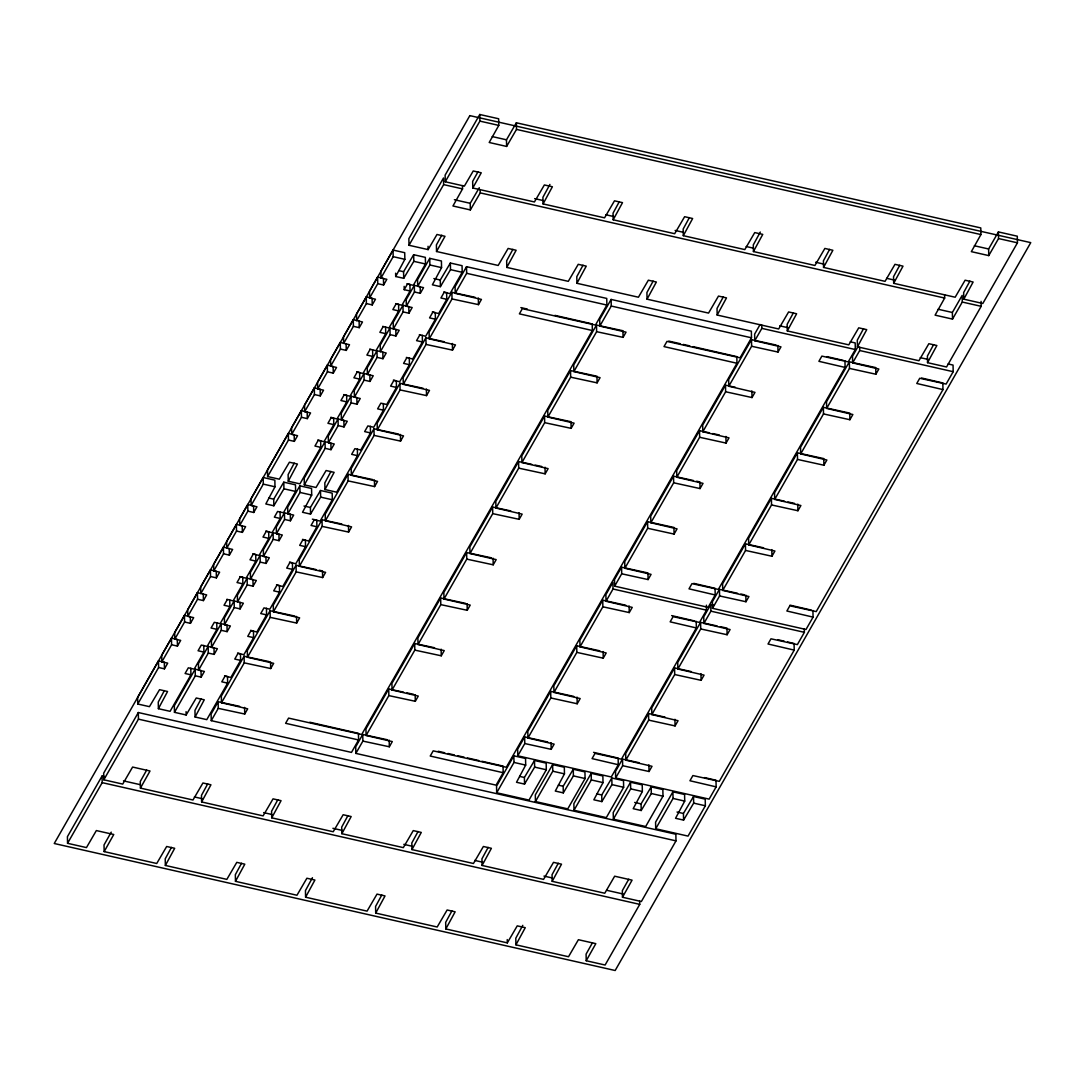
<?xml version="1.0" encoding="UTF-8"?>
<svg xmlns="http://www.w3.org/2000/svg" width="1085" height="1085" viewBox="0 0 1085 1085"><rect width="100%" height="100%" fill="white"/><g stroke="black" fill="none" stroke-linecap="round" stroke-linejoin="round"><path stroke-width="1.5" d="M164.364 690.602L158.261 702.063L158.396 708.681L170.087 711.326L190.933 674.829L190.784 668.197M216.39 577.857L216.254 571.239L210.409 569.91L200.671 586.958L200.82 593.576L210.544 576.542L216.39 577.857L219.631 572.175L213.786 570.859L223.537 553.798L229.369 555.113L232.624 549.43L226.779 548.101L236.516 531.053L242.362 532.369L245.603 526.686L239.771 525.357L247.882 511.143L253.727 512.473L256.969 506.776L251.123 505.461L250.988 498.829L263.167 477.508L274.858 480.153L274.993 486.785L265.825 503.969L273.84 505.786L283.931 488.806L283.795 482.174L295.486 484.832L295.622 491.451L283.443 512.771L277.611 511.455L274.356 517.138L280.201 518.467L280.066 511.835M158.396 708.681L167.565 691.498L159.549 689.68L149.445 706.66L137.768 704.016L137.632 697.384L158.464 660.887L164.31 662.203L164.445 668.835L158.613 667.506L137.768 704.016M294.238 463.132L288.122 474.593L288.271 481.225L299.948 483.869L320.794 447.359L320.658 440.741L317.729 440.076M407.011 283.714L409.927 284.378L410.076 290.997L404.23 289.681L407.472 283.985L413.317 285.314L425.496 263.994L425.347 257.362L413.67 254.717L413.805 261.336L403.715 278.316L395.7 276.512L404.854 259.315L404.719 252.696L393.041 250.052L380.862 271.372L380.998 277.991L386.843 279.32L383.588 285.002L377.756 283.687L369.632 297.9L375.478 299.216L372.236 304.912L366.391 303.583L356.653 320.645L356.504 314.026L366.255 296.964L372.087 298.28L372.236 304.912M288.271 481.225L297.426 464.027L289.41 462.224L279.32 479.19L267.629 476.546L267.493 469.927L288.339 433.417L294.184 434.746L294.32 441.364L288.474 440.049L267.629 476.546M201.064 698.916L194.961 710.377L195.097 716.995L206.787 719.64L227.633 683.13L227.484 676.511L224.568 675.846M253.09 586.171L252.954 579.553L247.109 578.224L237.371 595.272L237.52 601.89L247.244 584.856L253.09 586.171L256.331 580.489L250.499 579.159L260.237 562.098L266.083 563.427L269.324 557.744L263.479 556.415L273.217 539.353L279.062 540.683L282.303 535L276.472 533.671L284.582 519.457L290.427 520.773L293.669 515.09L287.837 513.761L287.688 507.143L299.867 485.822L311.558 488.467L311.693 495.086L302.525 512.283L310.541 514.1L320.645 497.12L320.495 490.488L332.186 493.132L332.322 499.765L320.143 521.085L314.311 519.756L311.056 525.452L316.901 526.767L316.766 520.149L312.385 519.159M195.097 716.995L204.265 699.811L196.249 697.994L186.145 714.974L174.468 712.33L174.332 705.698L195.164 669.187L201.01 670.516L201.145 677.135L195.314 675.819L174.468 712.33M330.939 471.446L324.822 482.906L324.971 489.538L336.648 492.183L357.494 455.673L357.358 449.054M408.936 313.212L408.787 306.594L402.955 305.265L393.204 322.326L393.353 328.958L403.091 311.897L408.936 313.212L412.178 307.53L406.333 306.214L414.456 291.987L420.302 293.316L423.543 287.634L417.698 286.304L417.562 279.686L429.741 258.352L441.419 260.997L441.554 267.629L432.4 284.812L440.415 286.63L450.506 269.65L450.37 263.031L462.061 265.676L462.196 272.294L450.017 293.628L444.172 292.299L440.93 297.982L446.776 299.311L446.627 292.679L443.711 292.028M324.971 489.538L334.126 472.341L326.11 470.524L316.02 487.504L304.329 484.859L304.193 478.241L325.039 441.731L330.884 443.06L331.02 449.678L325.174 448.349L304.329 484.859M525.683 765.088L516.514 782.285L524.543 784.089L534.634 767.122L534.498 760.49L546.175 763.135L546.311 769.767L529.005 800.093L496.686 792.769L496.55 786.15L513.856 755.825L525.547 758.469L525.683 765.088L514.005 762.443L496.686 792.769M564.458 773.863L555.289 791.06L563.305 792.877L573.395 775.897L573.26 769.265L584.951 771.91L585.086 778.542L567.767 808.867L535.447 801.557L535.312 794.925L552.631 764.599L564.322 767.244L564.458 773.863L552.767 771.218L535.447 801.557M603.016 782.597L593.848 799.794L601.863 801.598L611.954 784.618L611.818 777.999L623.509 780.644L623.644 787.276L606.325 817.602L574.006 810.278L573.87 803.659L591.189 773.334L602.867 775.978L603.016 782.597L591.325 779.952L574.006 810.278M642.361 791.508L633.192 808.691L641.208 810.509L651.312 793.528L651.163 786.91L662.854 789.554L662.989 796.173L645.683 826.512L613.364 819.189L613.215 812.57L630.534 782.231L642.225 784.889L642.361 791.508L630.67 788.863L613.364 819.189M684.716 801.096L675.562 818.293L683.577 820.097L693.668 803.131L693.532 796.498L705.209 799.143L705.359 805.775L688.039 836.101L655.72 828.777L655.584 822.159L672.903 791.833L684.581 794.478L684.716 801.096L673.039 798.452L655.72 828.777M171.444 847.399L165.218 858.832L165.368 865.45L226.846 879.379L236.788 862.358L244.803 864.175L235.472 881.332L296.964 895.247L306.892 878.24L314.908 880.043L305.59 897.2L367.069 911.129L377.01 894.108L385.026 895.925L375.708 913.082L437.187 926.997L447.128 909.99L455.144 911.807L445.827 928.95L507.305 942.879L517.247 925.858L525.262 927.675L515.931 944.832L568.513 956.739L578.4 939.705L595.814 943.652L586.226 960.74L605.105 965.026L639.743 904.361L639.675 901.052M207.696 783.899L201.484 795.332L201.62 801.951L263.099 815.879L273.04 798.858L281.056 800.676L271.738 817.832L333.217 831.747L343.158 814.74L351.174 816.544L341.843 833.7L403.322 847.629L413.263 830.608L421.278 832.426L411.961 849.582L473.44 863.497L483.381 846.49L491.396 848.307L482.079 865.45L543.558 879.379L553.499 862.358L561.515 864.175L552.197 881.332L604.765 893.24L614.652 876.205L632.08 880.152L622.478 897.241L641.357 901.527L675.996 840.861L675.86 834.243L138.31 712.533L103.672 773.185L103.821 779.803L122.713 784.089L132.601 767.054L150.015 771.001L140.426 788.103L192.981 799.998L202.922 782.99L210.938 784.794L201.62 801.951M165.368 865.45L174.685 848.294L166.67 846.49L156.728 863.497L104.174 851.603L104.024 844.971L111.226 832.154M512.88 249.36L506.668 260.793L506.803 267.412L568.296 281.34L578.237 264.32L586.253 266.137L576.935 283.293L638.428 297.222L648.355 280.201L656.371 282.019L647.053 299.175L708.546 313.09L718.487 296.083L726.502 297.887L717.171 315.043L778.664 328.972L788.605 311.951L796.621 313.768L787.303 330.925L848.782 344.854L858.723 327.833L866.739 329.65L857.421 346.807L918.914 360.722L928.855 343.714L936.87 345.518L927.539 362.675L946.554 366.988L981.179 306.323L981.084 301.359M549.919 184.423L542.92 197.294L543.07 203.912L604.548 217.841L614.49 200.82L622.505 202.637L613.188 219.794L674.68 233.709L684.621 216.702L692.637 218.519L683.306 235.676L744.798 249.591L754.74 232.583L762.755 234.387L753.438 251.544L814.916 265.472L824.858 248.451L832.873 250.269L823.556 267.425L885.048 281.34L894.976 264.333L903.005 266.151L893.674 283.307L955.166 297.222L965.107 280.215L973.123 282.019L963.805 299.175L982.807 303.488L1017.445 242.823L1017.296 236.204L998.403 231.919L988.625 248.98L988.76 255.599L971.346 251.652L980.921 234.563L980.786 227.931L516.365 122.781L506.478 139.802L506.614 146.434L489.199 142.488L498.788 125.399L498.652 118.767L479.76 114.495L445.121 175.146L445.257 181.778L464.38 186.105L473.236 170.982L481.252 172.8L472.789 188.003L534.43 201.959L544.372 184.952L552.387 186.756L543.07 203.912M506.803 267.412L516.135 250.255L508.119 248.451L498.178 265.459L436.536 251.503L436.401 244.885L441.785 235.201M241.548 863.267L235.337 874.7L235.472 881.332M277.814 799.767L271.589 811.2L271.738 817.832M583.011 265.228L576.8 276.675L576.935 283.293M619.264 201.729L613.052 213.175L613.188 219.794M312.439 877.711L305.455 890.582L305.59 897.2M347.919 815.649L341.707 827.082L341.843 833.7M653.129 281.11L646.918 292.543L647.053 299.175M689.382 217.61L683.17 229.043L683.306 235.676M381.784 895.016L375.573 906.45L375.708 913.082M418.037 831.517L411.825 842.95L411.961 849.582M723.247 296.992L717.036 308.425L717.171 315.043M760.287 232.054L753.288 244.925L753.438 251.544M451.902 910.898L445.677 922.331L445.827 928.95M488.155 847.399L481.943 858.832L482.079 865.45M793.379 312.86L787.167 324.306L787.303 330.925M829.632 249.36L823.42 260.807L823.556 267.425M522.794 925.342L515.795 938.199L515.931 944.832M558.273 863.267L552.048 874.7L552.197 881.332M863.497 328.741L857.286 340.175L857.421 346.807M899.75 265.242L893.538 276.675L893.674 283.307M933.615 344.623L927.404 356.056L927.539 362.675M969.881 281.123L963.656 292.557L963.805 299.175M478.037 171.701L472.653 181.385L472.789 188.003M436.536 251.503L444.999 236.299L436.984 234.482L428.127 249.604L409.004 245.278L408.869 238.646L443.494 177.994L443.643 184.613L409.004 245.278M944.601 294.74L944.669 298.063L935.094 315.152L952.508 319.099L962.286 302.05L962.151 295.418L952.372 312.48L952.508 319.099M462.468 185.576L462.536 188.898L452.947 205.987L470.361 209.934L480.248 192.899L480.18 189.59M146.678 770.079L140.29 781.471L140.426 788.103M104.174 851.603L113.762 834.501L96.348 830.567L86.461 847.588L67.555 843.303L67.419 836.684L102.058 776.033L105.354 776.779M592.478 942.729L586.09 954.122L586.226 960.74M628.744 879.23L622.342 890.622L622.478 897.241M161.855 661.823L171.593 644.761L177.438 646.09L177.303 639.458L171.457 638.143L161.719 655.191L161.855 661.823L167.7 663.138L164.445 668.835M174.848 639.079L184.586 622.017L190.431 623.332L190.282 616.714L184.436 615.385L174.699 632.447L174.848 639.079L180.68 640.394L177.438 646.09M187.827 616.334L197.565 599.273L203.41 600.588L206.652 594.905L197.429 592.641L187.691 609.702L187.827 616.334L193.673 617.65L190.431 623.332M227.782 548.156L223.388 547.165L213.65 564.227L213.786 570.859M240.762 525.411L236.381 524.421L226.643 541.483L226.779 548.101M253.727 512.473L253.592 505.841L247.746 504.525L239.622 518.739L239.771 525.357M291.729 434.353L301.467 417.305L307.313 418.62L307.163 412.002L301.332 410.673L291.58 427.734L291.729 434.353L297.561 435.682L294.32 441.364M304.709 411.608L314.447 394.547L320.292 395.876L320.156 389.257L314.311 387.928L304.573 404.99L304.709 411.608L310.554 412.937L307.313 418.62M317.702 388.864L327.439 371.802L333.285 373.132L333.136 366.499L327.304 365.184L317.552 382.245L317.702 388.864L323.547 390.193L320.292 395.876M330.681 366.12L340.419 349.072L346.264 350.401L349.506 344.718L340.27 342.453L330.545 359.501L330.681 366.12L336.526 367.449L333.285 373.132M353.262 319.709L343.525 336.77L343.66 343.389L353.398 326.327L353.262 319.709L362.485 321.974L359.243 327.656L353.398 326.327M382.001 278.045L377.607 277.055L369.497 291.268L369.632 297.9M251.123 505.461L263.302 484.127L263.167 477.508M380.998 277.991L393.177 256.67L393.041 250.052M67.555 843.303L102.193 782.651L102.058 776.033M103.821 779.803L138.446 719.152L138.31 712.533M445.257 181.778L479.895 121.113L479.76 114.495M227.294 599.571L224.039 605.267L229.884 606.583L229.749 599.964M370.134 349.384L366.893 355.066L372.738 356.395L372.589 349.777M383.127 326.639L379.872 332.322L385.717 333.651L385.582 327.019M203.777 645.453L203.912 652.085L194.174 669.133L188.329 667.817L185.087 673.5L190.933 674.829M216.756 622.709L216.905 629.327L207.154 646.389L201.322 645.073L198.067 650.756L203.912 652.085M229.884 606.583L220.146 623.644L214.301 622.329L211.06 628.012L216.905 629.327M239.799 576.569L242.728 577.234L242.864 583.852L233.139 600.9L226.833 599.3M252.791 553.825L255.707 554.489L255.857 561.108L246.105 578.169L240.273 576.854L237.018 582.536L242.864 583.852M265.784 531.08L268.7 531.745L268.836 538.363L259.098 555.425L253.253 554.096L250.011 559.792L255.857 561.108M280.201 518.467L272.091 532.681L266.245 531.352L262.99 537.048L268.836 538.363M330.722 417.332L333.637 417.996L333.787 424.615L324.049 441.676L318.203 440.347L314.948 446.043L320.794 447.359M343.714 394.587L346.63 395.252L346.766 401.87L337.028 418.932L331.183 417.603L327.941 423.299L333.787 424.615M356.694 371.843L359.623 372.494L359.759 379.126L350.021 396.188L344.176 394.859L340.921 400.541L346.766 401.87M372.738 356.395L363 373.443L357.155 372.114L353.913 377.797L359.759 379.126M385.717 333.651L375.98 350.713L369.673 349.112M395.645 303.61L398.575 304.275L398.71 310.907L388.973 327.968L382.666 326.368M410.076 290.997L401.952 305.21L396.106 303.895L392.865 309.578L398.71 310.907M198.555 670.137L208.293 653.075L214.138 654.391L214.003 647.772L208.157 646.443L198.419 663.505L198.555 670.137L204.4 671.452L201.145 677.135M211.548 647.379L221.286 630.331L227.131 631.646L226.982 625.028L221.15 623.699L211.399 640.76L211.548 647.379L217.38 648.708L214.138 654.391M224.527 624.635L234.265 607.573L240.11 608.902L243.365 603.219L234.129 600.954L224.392 618.016L224.527 624.635L230.373 625.964L227.131 631.646M266.083 563.427L265.933 556.808L260.088 555.479L250.35 572.541L250.499 579.159M279.062 540.683L278.926 534.051L273.081 532.735L263.343 549.797L263.479 556.415M290.427 520.773L290.292 514.154L284.446 512.825L276.322 527.052L276.472 533.671M328.429 442.666L338.167 425.605L344.013 426.934L343.864 420.302L338.032 418.986L328.28 436.048L328.429 442.666L334.261 443.996L331.02 449.678M341.409 419.922L351.147 402.861L356.992 404.19L356.856 397.558L351.011 396.242L341.273 413.304L341.409 419.922L347.254 421.251L344.013 426.934M354.402 397.178L364.14 380.116L369.985 381.445L369.836 374.813L364.004 373.498L354.266 390.546L354.402 397.178L360.247 398.493L356.992 404.19M367.381 374.433L377.119 357.385L382.964 358.715L386.206 353.018L376.983 350.767L367.245 367.801L367.381 374.433L373.226 375.749L369.985 381.445M389.963 328.023L380.225 345.071L380.36 351.703L390.098 334.641L389.963 328.023L399.185 330.274L395.944 335.97L390.098 334.641M420.302 293.316L420.153 286.684L414.307 285.369L406.197 299.582L406.333 306.214M287.837 513.761L300.002 492.441L299.867 485.822M417.698 286.304L429.877 264.984L429.741 258.352M406.834 357.697L403.593 363.38L409.438 364.709L409.289 358.077M419.827 334.953L416.572 340.636L422.418 341.965L422.282 335.333M237.547 653.102L240.477 653.767L240.612 660.385L230.874 677.447L225.029 676.131L221.788 681.814L227.633 683.13M250.54 630.358L253.456 631.022L253.605 637.641L243.867 654.703L238.022 653.373L234.767 659.07L240.612 660.385M266.449 608.278L266.584 614.897L256.847 631.958L251.001 630.629L247.76 636.325L253.605 637.641M276.499 584.883L279.428 585.547L279.564 592.166L269.839 609.214L263.994 607.885L260.739 613.567L266.584 614.897M289.492 562.139L292.407 562.803L292.557 569.422L282.805 586.483L276.973 585.154L273.718 590.85L279.564 592.166M302.484 539.394L305.4 540.045L305.536 546.677L295.798 563.739L289.953 562.41L286.711 568.092L292.557 569.422M316.901 526.767L308.791 540.995L302.946 539.665L299.691 545.348L305.536 546.677M370.338 426.296L370.487 432.929L360.749 449.99L354.904 448.661L351.648 454.344L357.494 455.673M383.33 403.552L383.466 410.184L373.728 427.246L367.883 425.917L364.641 431.599L370.487 432.929M393.394 380.143L396.323 380.808L396.459 387.44L386.721 404.488L380.876 403.172L377.621 408.855L383.466 410.184M409.438 364.709L399.7 381.744L393.855 380.428L390.614 386.111L396.459 387.44M422.418 341.965L412.68 359.013L406.373 357.413M432.345 311.924L435.275 312.588L435.411 319.207L425.673 336.269L419.366 334.668M446.776 299.311L438.652 313.524L432.806 312.209L429.565 317.891L435.411 319.207M239.622 706.349L218.126 701.724L211.114 714.025L211.249 720.657L351.472 752.407L358.579 739.97L358.443 733.338L309.795 722.23M268.904 661.565L244.098 656.235L221.326 696.122L221.476 702.754L247.692 708.83L244.722 714.025L218.275 708.356L211.249 720.657M294.876 616.077L270.07 610.746L247.299 650.634L247.448 657.252L273.664 663.342L270.694 668.536L244.247 662.854L221.476 702.754M315.884 569.516L296.042 565.258L273.271 605.145L273.42 611.764L299.636 617.853L296.666 623.048L270.219 617.365L247.448 657.252M341.856 524.028L322.014 519.769L299.243 559.657L299.392 566.275L325.608 572.365L322.638 577.559L296.191 571.876L273.42 611.764M372.792 479.597L347.987 474.281L325.215 514.168L325.364 520.786L351.581 526.876L348.611 532.07L322.164 526.388L299.392 566.275M398.765 434.108L373.959 428.792L351.187 468.679L351.337 475.298L377.553 481.387L374.583 486.582L348.136 480.899L325.364 520.786M423.082 388.267L399.931 383.303L377.16 423.191L377.309 429.809L403.525 435.885L400.555 441.093L374.108 435.411L351.337 475.298M444.09 341.707L425.903 337.801L403.132 377.702L403.281 384.321L429.497 390.397L426.527 395.605L400.08 389.922L377.309 429.809M475.027 297.29L451.875 292.313L429.104 332.2L429.253 338.832L455.469 344.908L452.499 350.116L426.052 344.433L403.281 384.321M592.207 323.886L592.356 330.518L519.389 313.85L522.36 308.655L595.462 325.052L606.881 305.061L606.746 298.429L466.523 266.679L455.076 286.711L455.225 293.343L481.442 299.419L478.471 304.627L452.025 298.945L429.253 338.832M455.225 293.343L466.658 273.312L466.523 266.679M592.356 330.518L361.698 734.504L288.583 718.107L285.613 723.302L358.579 739.97M387.535 739.794L362.743 734.464L355.717 746.765L355.853 753.397L496.089 785.147L503.182 772.71L503.047 766.091L481.971 761.277M403.593 692.176L388.715 688.975L365.943 728.862L366.079 735.494L392.295 741.57L389.325 746.778L362.878 741.096L355.853 753.397M434.529 647.745L414.687 643.486L391.916 683.374L392.051 690.006L418.267 696.082L415.297 701.29L388.85 695.607L366.079 735.494M465.451 603.328L440.659 597.998L417.888 637.885L418.023 644.517L444.24 650.593L441.269 655.801L414.823 650.118L392.051 690.006M491.424 557.839L466.631 552.509L443.86 592.396L443.996 599.029L470.212 605.105L467.242 610.299L440.795 604.63L418.023 644.517M510.791 510.927L492.604 507.02L469.832 546.908L469.968 553.526L496.184 559.616L493.214 564.81L466.767 559.128L443.996 599.029M531.799 464.366L518.576 461.532L495.804 501.419L495.94 508.038L522.156 514.127L519.186 519.322L492.739 513.639L469.968 553.526M521.912 462.549L544.684 422.662L571.13 428.344L570.995 421.726L544.548 416.043L521.777 455.931L521.912 462.549L548.128 468.639L545.158 473.833L518.711 468.15L495.94 508.038M547.884 417.06L570.656 377.173L597.103 382.856L596.967 376.237L570.52 370.555L547.749 410.442L547.884 417.06L574.101 423.15L571.13 428.344M573.856 371.572L596.628 331.685L623.075 337.367L622.939 330.749L596.492 325.066L573.721 364.953L573.856 371.572L600.073 377.661L597.103 382.856M693.044 346.63L736.823 356.639L736.959 363.258L664.006 346.59L666.977 341.395L740.078 357.806L751.498 337.801L751.362 331.183L611.126 299.433L599.693 319.465L599.829 326.083L626.045 332.159L623.075 337.367M599.829 326.083L611.262 306.051L611.126 299.433M736.959 363.258L506.302 767.258L433.2 750.847L430.23 756.042L503.182 772.71M547.735 741.991L524.652 736.918L517.654 749.179L517.789 755.811L611.275 776.982L618.274 764.722L618.138 758.09L593.576 752.353M573.762 696.407L550.678 691.335L527.798 731.398L527.947 738.017L554.15 744.134L551.18 749.342L524.787 743.55L517.789 755.811M599.788 650.824L576.705 645.751L553.825 685.815L553.974 692.433L580.177 698.55L577.206 703.758L550.814 697.967L527.947 738.017M625.814 605.24L602.731 600.168L579.865 640.231L580 646.85L606.203 652.967L603.233 658.175L576.84 652.383L553.974 692.433M614.652 586.158L621.705 573.789L648.098 579.58L647.962 572.961L621.569 567.17L614.503 579.539L614.652 586.158L708.139 607.329L715.191 594.96L715.056 588.328L693.776 583.364M624.865 568.269L647.691 528.286L674.083 534.078L673.934 527.446L647.555 521.654L624.729 561.637L624.865 568.269L651.068 574.372L648.098 579.58M693.329 480.506L673.527 476.152L650.702 516.135L650.851 522.753L677.054 528.87L674.083 534.078M709.414 432.82L699.513 430.65L676.687 470.632L676.823 477.251L703.026 483.367L700.056 488.575L673.677 482.784L650.851 522.753M735.386 387.318L725.499 385.148L702.673 425.13L702.809 431.749L729.011 437.865L726.041 443.073L699.649 437.282L676.823 477.251M776.209 345.071L751.471 339.646L728.645 379.614L728.794 386.246L754.984 392.363L752.014 397.558L725.634 391.766L702.809 431.749M760.124 324.496L754.631 334.112L754.767 340.744L780.969 346.861L777.999 352.055L751.62 346.264L728.794 386.246M580 646.85L602.867 606.786L602.731 600.168M606.027 601.266L613.025 589.006L612.889 582.374L605.891 594.634L606.027 601.266L632.23 607.383L629.259 612.577L602.867 606.786M754.767 340.744L761.833 328.375L761.765 325.052M696.217 621.339L696.353 627.957L621.434 759.188L595.041 753.397L592.071 758.605L618.274 764.722M706.403 605.199L706.511 610.177L699.513 622.437L673.12 616.646L670.15 621.841L696.353 627.957M844.957 360.817L845.106 367.435L718.351 589.426L691.972 583.635L689.002 588.843L715.191 594.96M850.26 341.802L855.183 342.914L855.319 349.533L848.253 361.902L821.874 356.111L818.904 361.319L845.106 367.435M639.011 762.701L622.519 759.08L615.52 771.34L615.656 777.972L709.142 799.13L716.141 786.869L716.005 780.251L704.545 777.579M665.037 717.117L648.545 713.496L625.679 753.56L625.814 760.178L652.017 766.295L649.047 771.503L622.654 765.712L615.656 777.972M691.064 671.534L674.572 667.912L651.705 707.976L651.841 714.595L678.044 720.711L675.073 725.919L648.681 720.128L625.814 760.178M717.09 625.95L700.598 622.329L677.732 662.379L677.867 669.011L704.07 675.128L701.1 680.322L674.707 674.531L651.841 714.595M714.038 605.281L710.756 604.535L703.758 616.795L703.894 623.427L730.096 629.544L727.126 634.739L700.734 628.947L677.867 669.011M737.583 593.305L719.436 589.331L712.384 601.7L712.519 608.319L806.006 629.49L813.072 617.121L812.923 610.489M763.555 547.803L745.422 543.816L722.596 583.798L722.732 590.416L748.935 596.533L745.965 601.741L719.586 595.95L712.519 608.319M784.591 501.216L771.408 498.313L748.582 538.296L748.718 544.914L774.921 551.031L771.95 556.239L745.558 550.448L722.732 590.416M774.69 499.412L797.516 459.43L823.908 465.221L823.773 458.602L797.38 452.811L774.554 492.793L774.69 499.412L800.893 505.529L797.923 510.737L771.543 504.945L748.718 544.914M800.676 453.91L823.501 413.927L849.894 419.719L849.745 413.1L823.366 407.309L800.54 447.278L800.676 453.91L826.878 460.026L823.908 465.221M826.661 408.408L849.487 368.425L875.866 374.216L875.731 367.598L849.338 361.807L826.512 401.776L826.661 408.408L852.864 414.524L849.894 419.719M857.991 346.657L852.498 356.273L852.634 362.905L878.836 369.022L875.866 374.216M703.894 623.427L710.892 611.167L710.756 604.535M852.634 362.905L859.7 350.523L859.632 347.214M787.534 641.967L794.084 643.5L794.22 650.118L719.301 781.349L692.908 775.558L689.938 780.752L716.141 786.869M804.31 629.015L804.378 632.324L797.38 644.598L770.987 638.807L768.017 644.002L794.22 650.118M921.545 378L942.824 382.964L942.973 389.596L816.218 611.587L789.839 605.796L786.869 611.004L813.072 617.121M948.127 363.963L953.05 365.075L953.186 371.694L946.12 384.063L919.741 378.272L916.771 383.48L942.973 389.596M988.76 255.599L998.539 238.551L998.403 231.919M470.361 209.934L470.225 203.302L479.285 187.705M506.614 146.434L516.501 129.4L516.365 122.781M403.715 278.316L403.579 271.698L413.67 254.717M273.84 505.786L273.705 499.154L283.795 482.174M440.415 286.63L440.279 280.011L450.37 263.031M310.541 514.1L310.405 507.468L320.495 490.488M524.543 784.089L524.394 777.47L534.498 760.49M563.305 792.877L563.169 786.245L573.26 769.265M601.863 801.598L601.727 794.979L611.818 777.999M641.208 810.509L641.072 803.89L651.163 786.91M683.577 820.097L683.428 813.479L693.532 796.498M535.108 465.085L541.713 466.496M319.193 570.222L322.503 570.941L322.638 577.559M406.902 692.881L413.507 694.305M712.709 433.552L719.301 434.99M696.624 481.225L699.92 481.943L700.056 488.575M787.9 501.935L794.491 503.386M740.879 594.024L744.174 594.756M720.386 626.669L726.977 628.12L727.126 634.739M479.895 121.113L498.788 125.399M516.501 129.4L980.921 234.563M998.539 238.551L1017.445 242.823M492.224 136.574L506.478 139.802M974.371 245.752L988.625 248.98M534.647 198.623L542.907 200.494M605.715 214.721L613.974 216.593M675.128 230.44L683.401 232.312M746.195 246.526L752.814 248.031M815.622 262.245L823.881 264.116M886.689 278.33L894.949 280.201M443.643 184.613L462.536 188.898M480.248 192.899L944.669 298.063M962.286 302.05L981.179 306.323M454.384 199.721L470.225 203.302M938.118 309.252L952.372 312.48M779.735 325.825L787.941 327.684M920.243 357.643L928.448 359.501M761.833 328.375L855.319 349.533M859.7 350.523L953.186 371.694M393.177 256.67L404.854 259.315M413.805 261.336L425.496 263.994M429.877 264.984L441.554 267.629M450.506 269.65L462.196 272.294M466.658 273.312L606.881 305.061M611.262 306.051L751.498 337.801M398.765 270.613L403.579 271.698M433.864 278.56L440.279 280.011M263.302 484.127L274.993 486.785M283.931 488.806L295.622 491.451M300.002 492.441L311.693 495.086M320.645 497.12L332.322 499.765M268.89 498.069L273.705 499.154M303.99 506.017L310.405 507.468M613.025 589.006L706.511 610.177M710.892 611.167L804.378 632.324M534.634 767.122L546.311 769.767M573.395 775.897L585.086 778.542M611.954 784.618L623.644 787.276M651.312 793.528L662.989 796.173M693.668 803.131L705.359 805.775M519.593 776.385L524.394 777.47M558.355 785.16L563.169 786.245M596.913 793.894L601.727 794.979M634.657 802.439L641.072 803.89M677.026 812.028L683.428 813.479M138.446 719.152L675.996 840.861M123.487 780.875L139.979 784.618M194.391 796.933L202.637 798.804M263.641 812.611L271.887 814.482M332.905 828.303L342.792 830.54M403.81 844.347L412.042 846.219M474.701 860.405L482.947 862.277M543.965 876.083L552.211 877.955M606.623 890.27L623.115 893.999M102.193 782.651L639.743 904.361M668.726 341.083L680.078 343.674M683.319 344.42L689.802 345.898M520.868 307.598L527.351 309.076M554.923 315.369L590.593 323.52M438.191 751.268L444.674 752.759M447.929 753.492L454.412 754.97M457.653 755.716L464.136 757.194M467.377 757.94L478.729 760.531M826.946 356.612L843.33 360.423M790.002 605.145L811.295 610.109M777.714 639.675L784.265 641.208M671.656 615.602L694.576 620.959M849.338 361.807L849.487 368.425M823.366 407.309L823.501 413.927M797.38 452.811L797.516 459.43M797.787 504.105L797.923 510.737M777.864 345.437L777.999 352.055M771.408 498.313L771.543 504.945M771.801 549.607L771.95 556.239M751.471 339.646L751.62 346.264M751.878 390.939L752.014 397.558M745.422 543.816L745.558 550.448M745.829 595.109L745.965 601.741M725.499 385.148L725.634 391.766M725.906 436.441L726.041 443.073M719.436 589.331L719.586 595.95M699.513 430.65L699.649 437.282M700.598 622.329L700.734 628.947M700.951 673.704L701.1 680.322M673.527 476.152L673.677 482.784M674.572 667.912L674.707 674.531M674.924 719.287L675.073 725.919M672.903 791.833L673.039 798.452M647.555 521.654L647.691 528.286M648.545 713.496L648.681 720.128M648.898 764.871L649.047 771.503M629.11 605.959L629.259 612.577M630.534 782.231L630.67 788.863M621.569 567.17L621.705 573.789M622.519 759.08L622.654 765.712M596.492 325.066L596.628 331.685M603.084 651.542L603.233 658.175M591.189 773.334L591.325 779.952M576.705 645.751L576.84 652.383M570.52 370.555L570.656 377.173M577.057 697.126L577.206 703.758M552.631 764.599L552.767 771.218M550.678 691.335L550.814 697.967M544.548 416.043L544.684 422.662M551.031 742.71L551.18 749.342M545.023 467.215L545.158 473.833M524.652 736.918L524.787 743.55M518.576 461.532L518.711 468.15M519.05 512.703L519.186 519.322M513.856 755.825L514.005 762.443M507.238 939.569L507.305 942.879M492.604 507.02L492.739 513.639M493.078 558.192L493.214 564.81M478.336 297.995L478.471 304.627M466.631 552.509L466.767 559.128M467.106 603.68L467.242 610.299M451.875 292.313L452.025 298.945M452.364 343.484L452.499 350.116M440.659 597.998L440.795 604.63M441.134 649.169L441.269 655.801M428.06 246.295L428.127 249.604M425.903 337.801L426.052 344.433M426.391 388.973L426.527 395.605M414.307 285.369L414.456 291.987M414.687 643.486L414.823 650.118M415.162 694.658L415.297 701.29M404.162 286.359L404.23 289.681M402.955 305.265L403.091 311.897M399.931 383.303L400.08 389.922M400.419 434.475L400.555 441.093M395.632 273.189L395.7 276.512M395.808 329.338L395.944 335.97M383.453 278.384L383.588 285.002M382.815 352.083L382.964 358.715M388.715 688.975L388.85 695.607M389.189 740.146L389.325 746.778M377.607 277.055L377.756 283.687M376.983 350.767L377.119 357.385M373.959 428.792L374.108 435.411M374.447 479.963L374.583 486.582M366.255 296.964L366.391 303.583M364.004 373.498L364.14 380.116M359.108 321.024L359.243 327.656M362.743 734.464L362.878 741.096M351.011 396.242L351.147 402.861M346.115 343.782L346.264 350.401M347.987 474.281L348.136 480.899M348.475 525.452L348.611 532.07M340.27 342.453L340.419 349.072M338.032 418.986L338.167 425.605M327.304 365.184L327.439 371.802M325.039 441.731L325.174 448.349M322.014 519.769L322.164 526.388M314.311 387.928L314.447 394.547M301.332 410.673L301.467 417.305M296.042 565.258L296.191 571.876M296.53 616.429L296.666 623.048M288.339 433.417L288.474 440.049M284.446 512.825L284.582 519.457M273.081 532.735L273.217 539.353M270.07 610.746L270.219 617.365M270.558 661.918L270.694 668.536M260.088 555.479L260.237 562.098M247.746 504.525L247.882 511.143M247.109 578.224L247.244 584.856M242.226 525.75L242.362 532.369M244.098 656.235L244.247 662.854M244.586 707.406L244.722 714.025M239.975 602.284L240.11 608.902M236.381 524.421L236.516 531.053M234.129 600.954L234.265 607.573M229.233 548.495L229.369 555.113M223.388 547.165L223.537 553.798M221.15 623.699L221.286 630.331M218.126 701.724L218.275 708.356M210.409 569.91L210.544 576.542M208.157 646.443L208.293 653.075M203.275 593.97L203.41 600.588M197.429 592.641L197.565 599.273M195.164 669.187L195.314 675.819M184.436 615.385L184.586 622.017M186.077 711.652L186.145 714.974M171.457 638.143L171.593 644.761M158.464 660.887L158.613 667.506M469.832 115.62L54.25 843.506L615.168 970.505L1030.75 242.633L469.832 115.62"/></g></svg>
